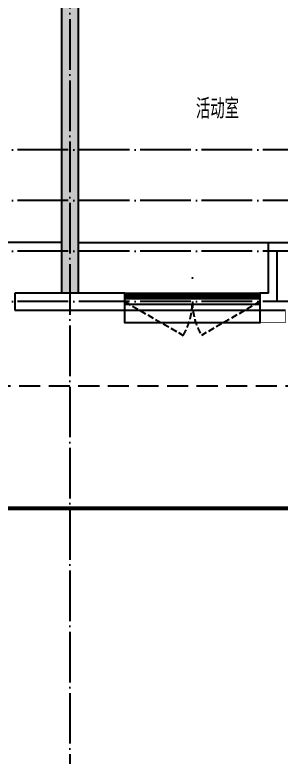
# Model space of a CAD drawing. Extents: x 27938 to 1507990, y 110129 to 923079.
# Drawn here: x 864767 to 867917, y 667259 to 676056 of the extents above; entities that cross this region are included whole.
import ezdxf

# ---------------------------------------------------------------- set-up
doc = ezdxf.new("R2010")
doc.units = 0
doc.header["$LTSCALE"] = 1000
doc.header["$MEASUREMENT"] = 0
doc.linetypes.add('DASH', pattern=[0.35, 0.25, -0.1])
doc.linetypes.add('DOTE', pattern=[2.42, 2, -0.2, 0.02, -0.2])
for name, color, linetype in [('3-栏杆1', 135, 'Continuous'), ('3.5方案汇报，与郭总、侯月琴确定户型_t8$0$2020.03.04 -1安徽标准化洋房户型(UA）_t8_t8$0$看线', 154, 'Continuous'), ('DOTE', 1, 'Continuous'), ('PIPE-凝结', 150, 'N'), ('PUB_TEXT', 4, 'Continuous'), ('WALL', 9, 'Continuous'), ('WINDOW', 4, 'Continuous'), ('WINDOW_TEXT', 7, 'Continuous'), ('保温', 6, 'Continuous'), ('卫生间', 6, 'Continuous'), ('看线', 251, 'Continuous')]:
    doc.layers.add(name, color=color, linetype=linetype)
doc.styles.add('_TCH_WINDOW', font='SIMPLEX.shx', dxfattribs={"width": 0.7, "height": 3.5, "bigfont": 'GBCBIG.shx'})
doc.styles.get("Standard").update_dxf_attribs({"font": 'gbenor.shx', "bigfont": 'gbcbig.shx'})
doc.linetypes.add('N', pattern='A,3,-0.2,["N",Standard,S=0.25,R=0,X=-0.1,Y=-0.115],-0.2', length=3.4)

# ---------------------------------------------------------------- blocks, each defined once
blk = doc.blocks.new('A$C148B7D8E')
at = {"layer": '卫生间', "color": 159, "linetype": 'DASH', "true_color": 0x22346e}
blk.add_lwpolyline([(9400.3, 15400), (7700, 15400), (7700, 10800), (7300, 10800), (7300, 10000), (900, 10000), (900, 9000), (-900, 9000), (-900, -900), (1750, -900), (1750, -2100), (23450, -2100), (23450, -900), (25100, -900)], dxfattribs=at)
blk = doc.blocks.new('GDFGDGRD')
at = {"layer": '保温', "linetype": 'Continuous', "ltscale": 10}
h = blk.add_hatch(dxfattribs=at)
h.set_pattern_fill('HEX', color=251, scale=10, angle=90, style=0)
h.set_pattern_definition([(90, (-70765.891, -152124.736), (-16.49778, 1e-15), [9.525, -19.05]), (210, (-70765.891, -152124.736), (8.24889, -14.2874966), [9.525, -19.05]), (150, (-70765.891, -152115.211), (-8.24889, -14.2874966), [9.525, -19.05])])
h.paths.add_polyline_path([(433016.7, 363923.7), (433216.7, 363923.7), (433216.7, 368523.7), (433016.7, 368523.7)])
at = {"layer": '保温', "color": 251, "linetype": 'ByBlock', "ltscale": 10}
blk.add_line((433016.6, 363923.7), (433216.6, 363923.7), dxfattribs=at)
blk = doc.blocks.new('ASDFSD')
at = {"layer": '3-栏杆1', "color": 5}
for p, q in [((681762.6, 334937.5), (681742.3, 334955.3)), ((681742.3, 334955.3), (681762.6, 334937.5)), ((681742.3, 334888.4), (681762.6, 334908.3)), ((683322.1, 334937.5), (681762.6, 334937.5)), ((681762.6, 334937.5), (681762.6, 334908.3)), ((681762.6, 334908.2), (683322.1, 334908.2)), ((683322.1, 334937.5), (683342.3, 334955.3)), ((683342.3, 334955.3), (683322.1, 334937.5)), ((683322.1, 334937.5), (683322.1, 334908.3)), ((683322.1, 334908.3), (683342.3, 334888.4)), ((683342.3, 334888.4), (683322.1, 334908.3))]:
    blk.add_line(p, q, dxfattribs=at)
blk = doc.blocks.new('$WINLIB2D$00000001')
at = {"color": 0}
for points in [[(-0.5, 0.5), (-0.5, -0.5)], [(-0.5, 0.5), (0.5, 0.5)], [(0.5, -0.5), (0.5, 0.5)], [(0.5, 0.1667), (-0.5, 0.1667)], [(0.5, -0.1667), (-0.5, -0.1667)], [(-0.5, -0.5), (0.5, -0.5)]]:
    blk.add_lwpolyline(points, dxfattribs=at)

msp = doc.modelspace()

# ---------------------------------------------------------------- linework, layer by layer
at = {"color": 8, "const_width": 8}
msp.add_lwpolyline([(867966.6, 672557.2), (867966.6, 672407.2), (867666.6, 672407.2), (867666.6, 672557.2)], dxfattribs=at)
at = {"layer": '3.5方案汇报，与郭总、侯月琴确定户型_t8$0$2020.03.04 -1安徽标准化洋房户型(UA）_t8_t8$0$看线', "color": 8, "ltscale": 10}
for p, q in [((865316.6, 673357.2), (863066.6, 673357.2)), ((865516.6, 673357.2), (867766.6, 673357.2))]:
    msp.add_line(p, q, dxfattribs=at)
at = {"layer": 'DOTE', "color": 169, "linetype": 'DOTE', "ltscale": 0.3}
for p, q in [((865416.6, 677457.2), (865416.6, 666975.2)), ((879916.6, 674457.2), (825916.6, 674457.2)), ((879916.6, 673857.2), (825916.6, 673857.2)), ((879916.6, 673257.2), (825916.6, 673257.2)), ((867866.6, 673257.2), (867866.6, 672657.2)), ((879916.6, 672657.2), (825916.6, 672657.2))]:
    msp.add_line(p, q, dxfattribs=at)
at = {"layer": 'PIPE-凝结', "ltscale": 0.5, "const_width": 45}
msp.add_lwpolyline([(853216.6, 670207.2), (874966.6, 670207.2)], dxfattribs=at)
at = {"layer": 'WALL', "color": 8}
for p, q in [((865316.6, 677357.2), (865316.6, 672757.2)), ((865516.6, 677357.2), (865516.6, 672757.2)), ((867766.6, 673357.2), (868516.6, 673357.2)), ((867766.6, 672757.2), (867766.6, 673357.2)), ((865316.6, 672757.2), (864766.6, 672757.2)), ((864766.6, 672757.2), (864766.6, 672557.2)), ((866066.6, 672757.2), (865516.6, 672757.2)), ((866066.6, 672557.2), (866066.6, 672757.2)), ((867766.6, 672757.2), (867666.6, 672757.2)), ((867666.6, 672757.2), (867666.6, 672557.2)), ((864766.6, 672557.2), (865416.6, 672557.2)), ((865416.6, 672557.2), (866066.6, 672557.2)), ((867666.6, 672557.2), (867966.6, 672557.2))]:
    msp.add_line(p, q, dxfattribs=at)
at = {"layer": 'WINDOW', "color": 8, "linetype": 'DASH', "ltscale": 0.3}
for points in [[(866066.6, 672657.2), (866759.4, 672257.2, 0.131652), (866866.6, 672657.2)], [(867666.6, 672657.2), (866973.8, 672257.2, -0.131652), (866866.6, 672657.2)]]:
    msp.add_lwpolyline(points, format="xyb", dxfattribs=at)
at = {"layer": '看线', "color": 8, "ltscale": 0.5}
msp.add_lwpolyline([(867666.6, 672557.2), (867666.6, 672407.2), (866066.6, 672407.2), (866066.6, 672557.2)], dxfattribs=at)

# ---------------------------------------------------------------- block references
at = {"color": 8, "xscale": -1}
for name, p in [('A$C148B7D8E', (878016.6, 673757.2)), ('GDFGDGRD', (1298533.2, 308833.4)), ('ASDFSD', (1549408.9, 337801.8))]:
    msp.add_blockref(name, p, dxfattribs=at)
at = {"layer": 'WINDOW', "color": 8}
ref = msp.add_blockref('$WINLIB2D$00000001', (866866.6, 672657.2), dxfattribs=dict(at, xscale=1600, yscale=-200, zscale=1600))
ref.add_attrib('A', 'TC1617', (866859.2, 672934.1), dxfattribs={"layer": 'WINDOW_TEXT', "color": 8, "ltscale": 0.5, "height": 5.95, "style": '_TCH_WINDOW', "width": 0.494118})

# ---------------------------------------------------------------- texts
at = {"layer": 'PUB_TEXT', "color": 8}
msp.add_text('活动室', height=236.31, dxfattribs=at).set_placement((866908.6, 674825.5))

doc.saveas('drawing.dxf')
